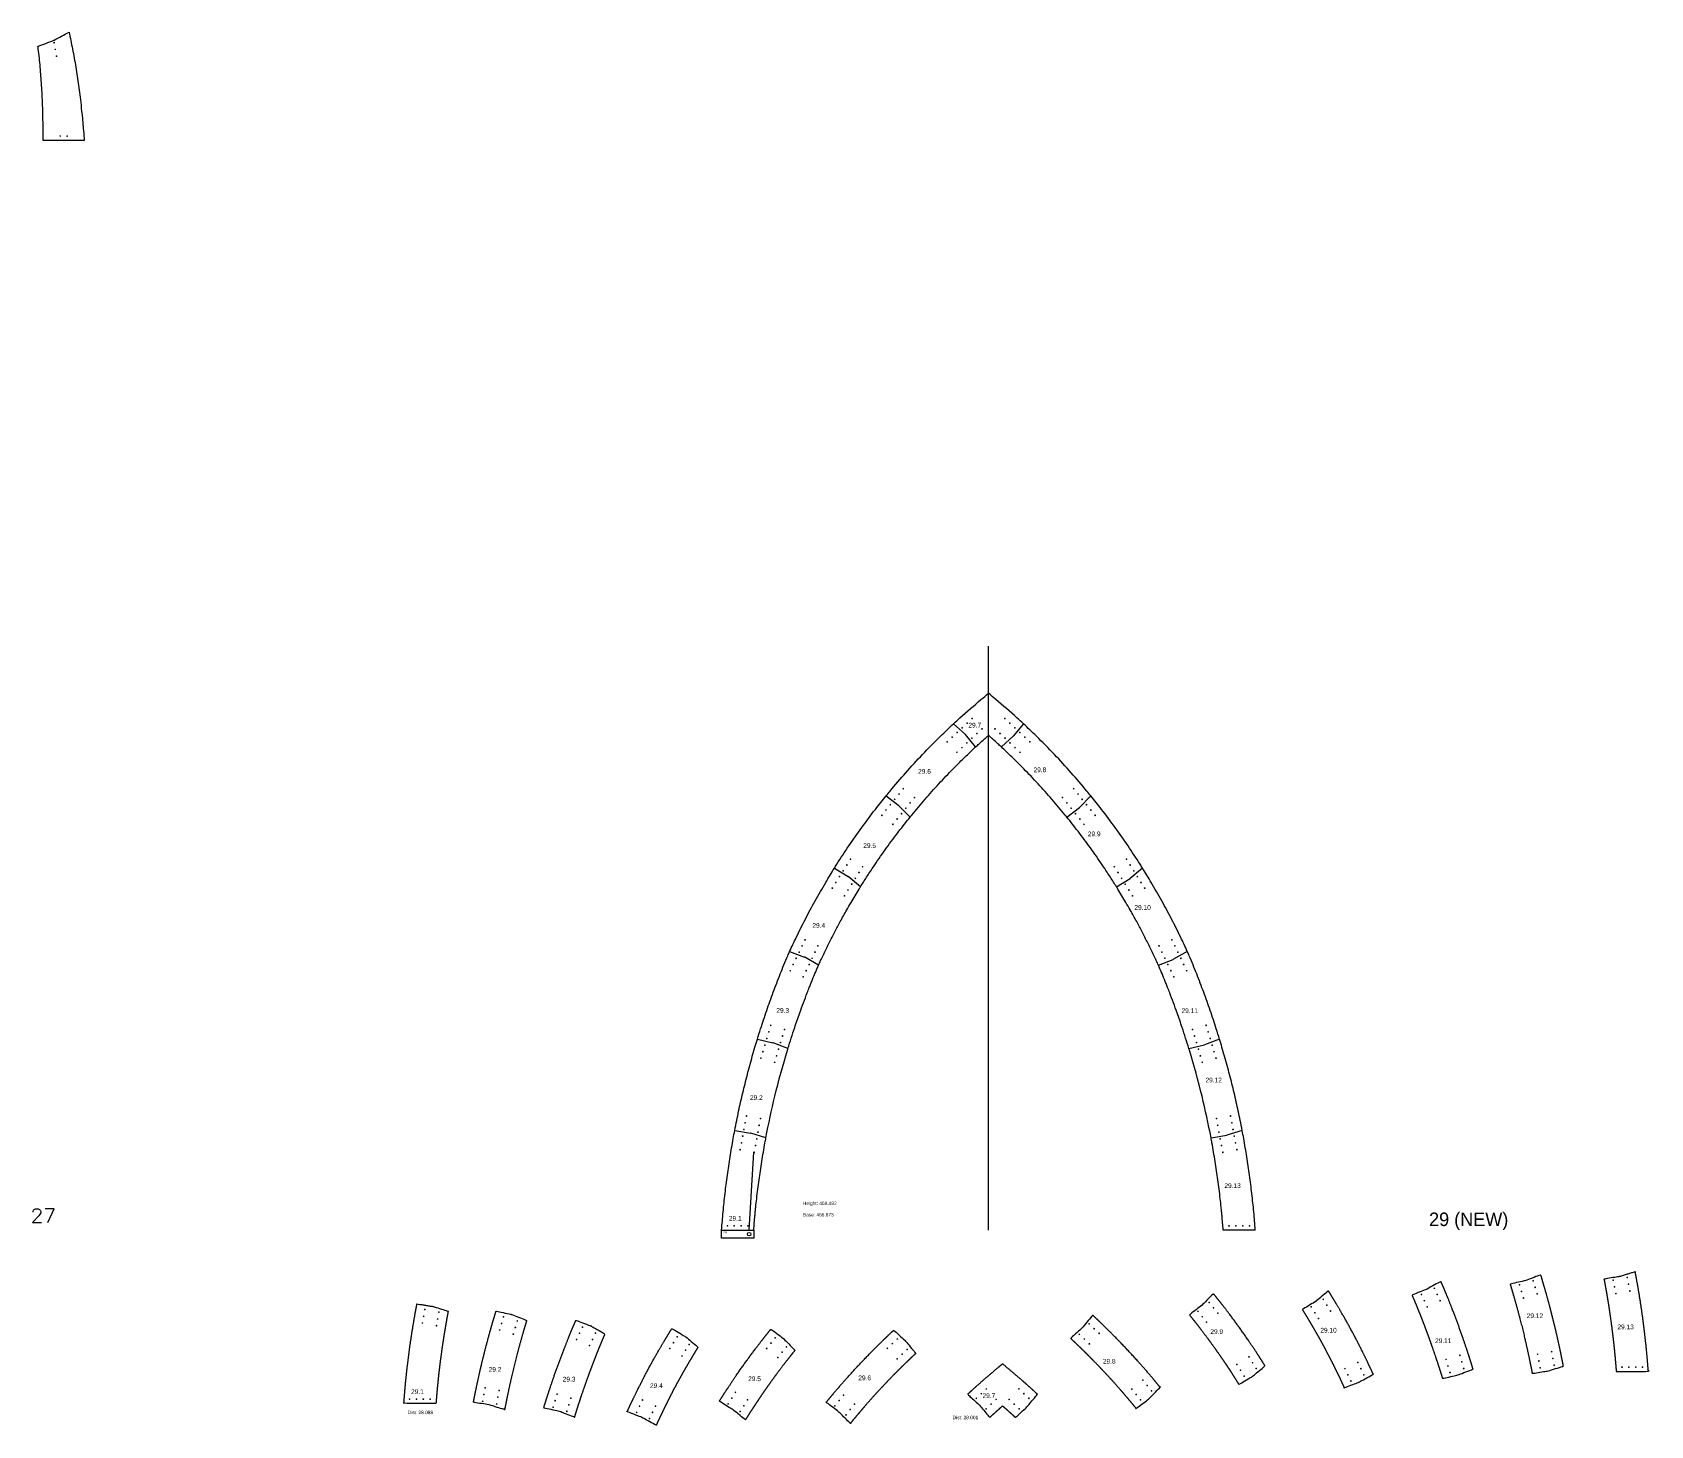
# Model space of a CAD drawing. Header units: inches. Extents: x -1683 to 11264, y -1696 to 4470.
# Drawn here: x 8354 to 9769, y -1514 to -295 of the extents above; entities that cross this region are included whole.
import ezdxf

# ---------------------------------------------------------------- set-up
doc = ezdxf.new("R2010")
doc.units = ezdxf.units.IN
doc.header["$MEASUREMENT"] = 0
doc.layers.add('Anchoring', color=1, linetype='Continuous')
doc.layers.add('Annotation', color=7, linetype='Continuous', lineweight=9)
doc.layers.add('Drilling', color=3, linetype='Continuous', lineweight=13)
doc.styles.get("Standard").update_dxf_attribs({"font": 'Arial.ttf'})
doc.styles.add('Tw Cen MT', font='')
doc.styles.get('Tw Cen MT').set_extended_font_data('Tw Cen MT')

msp = doc.modelspace()

# ---------------------------------------------------------------- linework, layer by layer
for p, q in [((9190.129, -1342.774), (9190.129, -832.129)), ((9159.579, -899.912), (9169.892, -909.328)), ((9220.68, -899.912), (9211.814, -910.701)), ((9178.856, -920.221), (9169.99, -909.432)), ((9201.403, -920.221), (9211.716, -910.805)), ((9100.557, -963.006), (9111.674, -971.475)), ((9121.579, -981.536), (9111.781, -971.57)), ((9258.68, -981.536), (9269.797, -973.066)), ((9279.702, -963.006), (9269.904, -972.972)), ((9055.352, -1026.219), (9067.296, -1033.511)), ((9324.907, -1026.219), (9314.121, -1035.135)), ((9078.199, -1042.51), (9067.412, -1033.594)), ((9302.06, -1042.51), (9314.005, -1035.218)), ((9016.208, -1099.05), (9029.223, -1104.118)), ((9364.051, -1099.05), (9351.89, -1105.92)), ((9041.513, -1111.05), (9029.352, -1104.179)), ((9338.746, -1111.05), (9351.761, -1105.982)), ((8987.989, -1175.768), (9001.6, -1178.889)), ((9014.764, -1183.959), (9001.736, -1178.931)), ((9365.495, -1183.959), (9379.106, -1180.838)), ((9392.27, -1175.768), (9379.243, -1180.796)), ((8968.172, -1255.652), (8981.972, -1257.863)), ((8995.456, -1262.049), (8982.111, -1257.896)), ((9384.802, -1262.049), (9398.603, -1259.838)), ((9412.087, -1255.652), (9398.742, -1259.805)), ((8956.693, -1342.774), (8984.781, -1342.774)), ((9423.566, -1342.774), (9395.478, -1342.774))]:
    msp.add_line(p, q)
for points in [[(8354.336, -1326.961), (8354.336, -1326.398), (8354.899, -1325.272), (8355.462, -1324.708), (8356.588, -1324.145), (8358.84, -1324.145), (8359.967, -1324.708), (8360.53, -1325.272), (8361.093, -1326.398), (8361.093, -1327.524), (8360.53, -1328.65), (8359.403, -1330.339), (8353.773, -1335.97), (8361.656, -1335.97)], [(8367.286, -1335.97), (8372.917, -1324.145), (8365.034, -1324.145)]]:
    msp.add_lwpolyline(points)
for centre, start, end in [((9169.217, -910.067), 39.410214, 47.601868), ((9211.042, -910.067), 312.398132, 320.589786), ((9111.068, -972.271), 44.513096, 52.698522), ((9269.191, -972.271), 307.301478, 315.486904), ((9066.775, -1034.364), 50.421988, 58.596285), ((9313.484, -1034.364), 301.403715, 309.578012), ((9028.861, -1105.05), 60.533948, 68.724453), ((9351.398, -1105.05), 291.275547, 299.466052), ((9001.376, -1179.864), 68.895123, 77.087207), ((9378.883, -1179.864), 282.912793, 291.104877), ((8981.814, -1258.851), 72.711187, 80.895976), ((9398.445, -1258.851), 279.104024, 287.288813)]:
    msp.add_arc(centre, 1, start, end)
at = {"transparency": 33554687}
msp.add_open_spline([(8358.682, -307.547), (8358.773, -308.261), (8359.539, -314.31), (8360.836, -325.691), (8361.847, -341.691), (8362.856, -357.685), (8363.153, -373.674), (8363.256, -389.691), (8375.206, -389.691), (8387.156, -389.691), (8399.107, -389.691), (8397.837, -373.691), (8396.303, -357.691), (8394.127, -341.691), (8391.952, -325.691), (8388.987, -310.132), (8386.92, -299.907), (8385.866, -295.015), (8381.495, -297.396), (8377.123, -299.777), (8372.752, -302.159), (8372.712, -302.177), (8372.671, -302.196), (8372.631, -302.215), (8367.981, -303.992), (8363.332, -305.769), (8358.682, -307.547)], degree=3, knots=[0, 0, 0, 0, 0.13402154, 1.13402154, 2.13402154, 3.13402154, 4.13296099, 4.13296099, 4.13296099, 5.13296099, 5.13296099, 5.13296099, 6.13296099, 7.13296099, 8.13296099, 9.13296099, 10.05022747, 10.05022747, 10.05022747, 11.05022747, 11.05022747, 11.05022747, 12.05022747, 12.05022747, 12.05022747, 13.05022747, 13.05022747, 13.05022747, 13.05022747], dxfattribs=at)
for points, knots in [([(9159.579, -899.912), (9161.434, -898.186), (9169.291, -890.977), (9179.528, -882.155), (9187.945, -875.11), (9190.129, -873.282)], [499.01248143, 499.01248143, 499.01248143, 499.01248143, 506.61378715, 531.00025664, 539.54422533, 539.54422533, 539.54422533, 539.54422533]), ([(9220.68, -899.912), (9218.825, -898.186), (9210.968, -890.977), (9200.731, -882.155), (9192.313, -875.11), (9190.129, -873.282)], [499.01248143, 499.01248143, 499.01248143, 499.01248143, 506.61378715, 531.00025664, 539.54422533, 539.54422533, 539.54422533, 539.54422533]), ([(9100.557, -963.006), (9101.709, -961.59), (9107.325, -954.75), (9117.801, -942.531), (9132.517, -926.503), (9146.544, -912.284), (9155.742, -903.481), (9159.579, -899.912)], [412.55219369, 412.55219369, 412.55219369, 412.55219369, 418.02817689, 439.10239739, 460.82592473, 483.29168888, 499.01248143, 499.01248143, 499.01248143, 499.01248143]), ([(9279.702, -963.006), (9278.55, -961.59), (9272.933, -954.75), (9262.458, -942.531), (9247.742, -926.503), (9233.715, -912.284), (9224.517, -903.481), (9220.68, -899.912)], [412.55219369, 412.55219369, 412.55219369, 412.55219369, 418.02817689, 439.10239739, 460.82592473, 483.29168888, 499.01248143, 499.01248143, 499.01248143, 499.01248143]), ([(9178.856, -920.221), (9179.881, -919.269), (9180.908, -918.322), (9183.475, -915.975), (9185.016, -914.585), (9187.751, -912.146), (9188.936, -911.099), (9190.129, -910.053)], [499.30780328, 499.30780328, 499.30780328, 499.30780328, 503.72909144, 503.72909144, 510.32447715, 510.32447715, 515.30216253, 515.30216253, 515.30216253, 515.30216253]), ([(9201.403, -920.221), (9200.378, -919.269), (9199.351, -918.322), (9196.784, -915.975), (9195.243, -914.585), (9192.507, -912.146), (9191.322, -911.099), (9190.129, -910.053)], [499.30780328, 499.30780328, 499.30780328, 499.30780328, 503.72909144, 503.72909144, 510.32447715, 510.32447715, 515.30216253, 515.30216253, 515.30216253, 515.30216253]), ([(9121.579, -981.536), (9122.059, -980.944), (9122.54, -980.353), (9126.836, -975.095), (9130.721, -970.484), (9138.63, -961.381), (9142.654, -956.888), (9150.831, -948.032), (9154.984, -943.671), (9161.8, -936.726), (9164.416, -934.108), (9169.509, -929.1), (9171.976, -926.713), (9175.918, -922.968), (9177.384, -921.589), (9178.856, -920.221)], [411.39718745, 411.39718745, 411.39718745, 411.39718745, 413.78931249, 413.78931249, 432.7223357, 432.7223357, 451.65535892, 451.65535892, 470.58838214, 470.58838214, 482.189957, 482.189957, 492.95952422, 492.95952422, 499.30780328, 499.30780328, 499.30780328, 499.30780328]), ([(9258.68, -981.536), (9258.2, -980.944), (9257.719, -980.353), (9253.423, -975.095), (9249.538, -970.484), (9241.629, -961.381), (9237.605, -956.888), (9229.428, -948.032), (9225.275, -943.671), (9218.459, -936.726), (9215.843, -934.108), (9210.75, -929.1), (9208.282, -926.713), (9204.341, -922.968), (9202.875, -921.589), (9201.403, -920.221)], [411.39718745, 411.39718745, 411.39718745, 411.39718745, 413.78931249, 413.78931249, 432.7223357, 432.7223357, 451.65535892, 451.65535892, 470.58838214, 470.58838214, 482.189957, 482.189957, 492.95952422, 492.95952422, 499.30780328, 499.30780328, 499.30780328, 499.30780328]), ([(9055.352, -1026.219), (9056.066, -1025.068), (9060.166, -1018.511), (9068.003, -1006.61), (9079.225, -990.589), (9090.136, -976.034), (9097.395, -966.891), (9100.557, -963.006)], [334.79090826, 334.79090826, 334.79090826, 334.79090826, 338.85471263, 357.99072649, 377.5321573, 397.52631089, 412.55219369, 412.55219369, 412.55219369, 412.55219369]), ([(9324.907, -1026.219), (9324.193, -1025.068), (9320.093, -1018.511), (9312.256, -1006.61), (9301.033, -990.589), (9290.123, -976.034), (9282.863, -966.891), (9279.702, -963.006)], [334.79090826, 334.79090826, 334.79090826, 334.79090826, 338.85471263, 357.99072649, 377.5321573, 397.52631089, 412.55219369, 412.55219369, 412.55219369, 412.55219369]), ([(9078.199, -1042.51), (9079.059, -1041.114), (9079.92, -1039.728), (9081.687, -1036.919), (9082.595, -1035.491), (9084.434, -1032.635), (9085.363, -1031.208), (9087.724, -1027.619), (9089.168, -1025.457), (9092.324, -1020.795), (9094.037, -1018.302), (9097.493, -1013.351), (9099.237, -1010.89), (9104.52, -1003.557), (9108.117, -998.724), (9114.998, -989.764), (9118.262, -985.627), (9121.579, -981.536)], [332.89829569, 332.89829569, 332.89829569, 332.89829569, 338.05833378, 338.05833378, 343.43961654, 343.43961654, 348.82089929, 348.82089929, 356.99024284, 356.99024284, 366.45675445, 366.45675445, 375.92326605, 375.92326605, 394.85628927, 394.85628927, 411.39718745, 411.39718745, 411.39718745, 411.39718745]), ([(9302.06, -1042.51), (9301.2, -1041.114), (9300.339, -1039.728), (9298.572, -1036.919), (9297.663, -1035.491), (9295.825, -1032.635), (9294.896, -1031.208), (9292.535, -1027.619), (9291.091, -1025.457), (9287.935, -1020.795), (9286.222, -1018.302), (9282.766, -1013.351), (9281.022, -1010.89), (9275.738, -1003.557), (9272.142, -998.724), (9265.261, -989.764), (9261.997, -985.627), (9258.68, -981.536)], [332.89829569, 332.89829569, 332.89829569, 332.89829569, 338.05833378, 338.05833378, 343.43961654, 343.43961654, 348.82089929, 348.82089929, 356.99024284, 356.99024284, 366.45675445, 366.45675445, 375.92326605, 375.92326605, 394.85628927, 394.85628927, 411.39718745, 411.39718745, 411.39718745, 411.39718745]), ([(9016.208, -1099.05), (9018.068, -1094.93), (9022.558, -1085.456), (9029.917, -1070.655), (9038.471, -1054.623), (9047.071, -1039.842), (9052.773, -1030.376), (9055.352, -1026.219)], [252.05273797, 252.05273797, 252.05273797, 252.05273797, 265.61481017, 283.49394481, 301.6410249, 320.11623351, 334.79090826, 334.79090826, 334.79090826, 334.79090826]), ([(9364.051, -1099.05), (9362.191, -1094.93), (9357.701, -1085.456), (9350.342, -1070.655), (9341.788, -1054.623), (9333.187, -1039.842), (9327.486, -1030.376), (9324.907, -1026.219)], [252.05273797, 252.05273797, 252.05273797, 252.05273797, 265.61481017, 283.49394481, 301.6410249, 320.11623351, 334.79090826, 334.79090826, 334.79090826, 334.79090826]), ([(9041.513, -1111.05), (9041.647, -1110.752), (9041.781, -1110.454), (9042.531, -1108.798), (9043.159, -1107.434), (9044.535, -1104.49), (9045.285, -1102.907), (9046.829, -1099.686), (9047.625, -1098.043), (9049.22, -1094.777), (9050.022, -1093.15), (9052.442, -1088.288), (9054.075, -1085.071), (9057.286, -1078.888), (9058.86, -1075.919), (9061.387, -1071.268), (9062.322, -1069.57), (9064.215, -1066.183), (9065.176, -1064.487), (9067.402, -1060.606), (9068.674, -1058.42), (9071.108, -1054.281), (9072.269, -1052.322), (9074.585, -1048.447), (9075.744, -1046.525), (9077.336, -1043.915), (9077.767, -1043.211), (9078.199, -1042.51)], [251.47945989, 251.47945989, 251.47945989, 251.47945989, 252.54294422, 252.54294422, 257.37657643, 257.37657643, 262.91261102, 262.91261102, 268.56333382, 268.56333382, 274.21405661, 274.21405661, 285.5155022, 285.5155022, 296.11858654, 296.11858654, 302.27924294, 302.27924294, 308.43989934, 308.43989934, 316.33127457, 316.33127457, 323.31883384, 323.31883384, 330.30639311, 330.30639311, 332.89829569, 332.89829569, 332.89829569, 332.89829569]), ([(9338.746, -1111.05), (9338.612, -1110.752), (9338.478, -1110.454), (9337.728, -1108.798), (9337.1, -1107.434), (9335.724, -1104.49), (9334.974, -1102.907), (9333.429, -1099.686), (9332.633, -1098.043), (9331.038, -1094.777), (9330.237, -1093.15), (9327.817, -1088.288), (9326.184, -1085.071), (9322.973, -1078.888), (9321.399, -1075.919), (9318.872, -1071.268), (9317.937, -1069.57), (9316.044, -1066.183), (9315.082, -1064.487), (9312.857, -1060.606), (9311.585, -1058.42), (9309.151, -1054.281), (9307.99, -1052.322), (9305.674, -1048.447), (9304.515, -1046.525), (9302.923, -1043.915), (9302.492, -1043.211), (9302.06, -1042.51)], [251.47945989, 251.47945989, 251.47945989, 251.47945989, 252.54294422, 252.54294422, 257.37657643, 257.37657643, 262.91261102, 262.91261102, 268.56333382, 268.56333382, 274.21405661, 274.21405661, 285.5155022, 285.5155022, 296.11858654, 296.11858654, 302.27924294, 302.27924294, 308.43989934, 308.43989934, 316.33127457, 316.33127457, 323.31883384, 323.31883384, 330.30639311, 330.30639311, 332.89829569, 332.89829569, 332.89829569, 332.89829569]), ([(8987.989, -1175.768), (8988.909, -1172.764), (8991.529, -1164.402), (8996.081, -1150.713), (9001.796, -1134.705), (9007.946, -1118.704), (9012.755, -1106.799), (9015.65, -1100.288), (9016.208, -1099.05)], [170.26583289, 170.26583289, 170.26583289, 170.26583289, 179.69155073, 196.55246648, 213.54355839, 230.67661404, 247.97809677, 252.05273797, 252.05273797, 252.05273797, 252.05273797]), ([(9392.27, -1175.768), (9391.35, -1172.764), (9388.73, -1164.402), (9384.177, -1150.713), (9378.462, -1134.705), (9372.313, -1118.704), (9367.504, -1106.799), (9364.609, -1100.288), (9364.051, -1099.05)], [170.26583289, 170.26583289, 170.26583289, 170.26583289, 179.69155073, 196.55246648, 213.54355839, 230.67661404, 247.97809677, 252.05273797, 252.05273797, 252.05273797, 252.05273797]), ([(9014.764, -1183.959), (9016.639, -1177.841), (9018.594, -1171.75), (9022.082, -1161.355), (9023.574, -1157.039), (9026.15, -1149.811), (9027.213, -1146.887), (9029.38, -1141.054), (9030.487, -1138.135), (9032.203, -1133.685), (9032.797, -1132.157), (9033.861, -1129.443), (9034.33, -1128.255), (9035.263, -1125.904), (9035.729, -1124.738), (9037.128, -1121.272), (9038.064, -1119.003), (9039.376, -1115.914), (9039.745, -1115.055), (9040.573, -1113.155), (9041.039, -1112.105), (9041.513, -1111.05)], [170.28164629, 170.28164629, 170.28164629, 170.28164629, 190.21300691, 190.21300691, 204.42211822, 204.42211822, 214.13410624, 214.13410624, 223.84609426, 223.84609426, 228.91955675, 228.91955675, 232.85237223, 232.85237223, 236.78518771, 236.78518771, 244.65081867, 244.65081867, 247.70931202, 247.70931202, 251.47945989, 251.47945989, 251.47945989, 251.47945989]), ([(9365.495, -1183.959), (9363.62, -1177.841), (9361.664, -1171.75), (9358.177, -1161.355), (9356.685, -1157.039), (9354.109, -1149.811), (9353.046, -1146.887), (9350.879, -1141.054), (9349.772, -1138.135), (9348.056, -1133.685), (9347.462, -1132.157), (9346.397, -1129.443), (9345.929, -1128.255), (9344.996, -1125.904), (9344.53, -1124.738), (9343.13, -1121.272), (9342.195, -1119.003), (9340.883, -1115.914), (9340.514, -1115.055), (9339.686, -1113.155), (9339.22, -1112.105), (9338.746, -1111.05)], [170.28164629, 170.28164629, 170.28164629, 170.28164629, 190.21300691, 190.21300691, 204.42211822, 204.42211822, 214.13410624, 214.13410624, 223.84609426, 223.84609426, 228.91955675, 228.91955675, 232.85237223, 232.85237223, 236.78518771, 236.78518771, 244.65081867, 244.65081867, 247.70931202, 247.70931202, 251.47945989, 251.47945989, 251.47945989, 251.47945989]), ([(8968.172, -1255.652), (8968.738, -1252.689), (8970.379, -1244.377), (8973.31, -1230.734), (8977.112, -1214.73), (8981.283, -1198.726), (8984.971, -1185.744), (8987.274, -1178.1), (8987.989, -1175.768)], [87.92233778, 87.92233778, 87.92233778, 87.92233778, 96.97160965, 113.33669754, 129.78198721, 146.31651171, 162.94972311, 170.26583289, 170.26583289, 170.26583289, 170.26583289]), ([(8995.456, -1262.049), (8997.766, -1249.867), (9000.385, -1237.743), (9006.59, -1212.189), (9010.255, -1198.778), (9014.453, -1184.975), (9014.608, -1184.467), (9014.764, -1183.959)], [86.71803114, 86.71803114, 86.71803114, 86.71803114, 125.34094877, 125.34094877, 168.62632343, 168.62632343, 170.28164629, 170.28164629, 170.28164629, 170.28164629]), ([(9384.802, -1262.049), (9382.493, -1249.867), (9379.874, -1237.743), (9373.668, -1212.189), (9370.004, -1198.778), (9365.806, -1184.975), (9365.651, -1184.467), (9365.495, -1183.959)], [86.71803114, 86.71803114, 86.71803114, 86.71803114, 125.34094877, 125.34094877, 168.62632343, 168.62632343, 170.28164629, 170.28164629, 170.28164629, 170.28164629]), ([(9412.087, -1255.652), (9411.521, -1252.689), (9409.88, -1244.377), (9406.949, -1230.734), (9403.147, -1214.73), (9398.976, -1198.726), (9395.287, -1185.744), (9392.985, -1178.1), (9392.27, -1175.768)], [87.92233778, 87.92233778, 87.92233778, 87.92233778, 96.97160965, 113.33669754, 129.78198721, 146.31651171, 162.94972311, 170.26583289, 170.26583289, 170.26583289, 170.26583289]), ([(8956.693, -1342.774), (8957.116, -1337.438), (8957.964, -1326.756), (8959.667, -1310.754), (8961.69, -1294.75), (8964.067, -1278.746), (8966.285, -1265.716), (8967.718, -1258.023), (8968.172, -1255.652)], [0, 0, 0, 0, 16.05615191, 32.1444758, 48.27244372, 64.44769225, 80.67805702, 87.92233778, 87.92233778, 87.92233778, 87.92233778]), ([(9423.566, -1342.774), (9423.143, -1337.438), (9422.295, -1326.756), (9420.592, -1310.754), (9418.569, -1294.75), (9416.192, -1278.746), (9413.974, -1265.716), (9412.541, -1258.023), (9412.087, -1255.652)], [0, 0, 0, 0, 16.05615191, 32.1444758, 48.27244372, 64.44769225, 80.67805702, 87.92233778, 87.92233778, 87.92233778, 87.92233778]), ([(8984.781, -1342.774), (8985.122, -1338.499), (8985.462, -1334.307), (8985.951, -1328.958), (8986.068, -1327.721), (8986.311, -1325.24), (8986.436, -1323.997), (8986.824, -1320.265), (8987.098, -1317.77), (8987.698, -1312.542), (8988.026, -1309.812), (8988.709, -1304.366), (8989.066, -1301.648), (8990.18, -1293.507), (8990.986, -1288.086), (8992.719, -1277.259), (8993.646, -1271.855), (8994.903, -1264.992), (8995.178, -1263.52), (8995.456, -1262.049)], [2.22907759, 2.22907759, 2.22907759, 2.22907759, 15.1754594, 15.1754594, 19.08961859, 19.08961859, 23.00377779, 23.00377779, 30.83209618, 30.83209618, 39.3693425, 39.3693425, 47.90658882, 47.90658882, 64.98108146, 64.98108146, 82.05557411, 82.05557411, 86.71803114, 86.71803114, 86.71803114, 86.71803114]), ([(9395.478, -1342.774), (9395.137, -1338.499), (9394.797, -1334.307), (9394.308, -1328.958), (9394.191, -1327.721), (9393.948, -1325.24), (9393.823, -1323.997), (9393.435, -1320.265), (9393.161, -1317.77), (9392.561, -1312.542), (9392.233, -1309.812), (9391.55, -1304.366), (9391.193, -1301.648), (9390.079, -1293.507), (9389.273, -1288.086), (9387.54, -1277.259), (9386.613, -1271.855), (9385.355, -1264.992), (9385.081, -1263.52), (9384.802, -1262.049)], [2.22907759, 2.22907759, 2.22907759, 2.22907759, 15.1754594, 15.1754594, 19.08961859, 19.08961859, 23.00377779, 23.00377779, 30.83209618, 30.83209618, 39.3693425, 39.3693425, 47.90658882, 47.90658882, 64.98108146, 64.98108146, 82.05557411, 82.05557411, 86.71803114, 86.71803114, 86.71803114, 86.71803114])]:
    msp.add_open_spline(points, degree=3, knots=knots)
for points, weights, knots in [([(9660.061, -1386.931), (9660.108, -1386.92), (9660.154, -1386.906), (9660.198, -1386.889), (9664.541, -1385.213), (9668.883, -1383.537), (9673.226, -1381.861), (9673.94, -1384.193), (9676.243, -1391.837), (9679.931, -1404.819), (9684.102, -1420.823), (9687.904, -1436.827), (9690.836, -1450.47), (9692.476, -1458.782), (9693.043, -1461.744), (9688.594, -1463.129), (9684.146, -1464.513), (9679.697, -1465.898), (9679.652, -1465.912), (9679.605, -1465.923), (9679.558, -1465.931), (9674.958, -1466.668), (9670.358, -1467.405), (9665.758, -1468.142), (9663.449, -1455.96), (9660.829, -1443.836), (9654.624, -1418.282), (9650.959, -1404.871), (9646.761, -1391.068), (9646.606, -1390.56), (9646.45, -1390.051), (9650.987, -1389.011), (9655.524, -1387.971), (9660.061, -1386.931)], [1, 0.998297146244, 0.998297146244, 1, 1, 1, 1, 1, 1, 1, 1, 1, 1, 1, 1, 1, 1, 1, 0.998300176843, 0.998300176843, 1, 1, 1, 1, 1, 1, 1, 1, 1, 1, 1, 1, 1, 1], [0, 0, 0, 0, 0.14297885, 0.14297885, 0.14297885, 1.14297885, 1.14297885, 1.14297885, 8.45908863, 25.09230002, 41.62682453, 58.07211419, 74.43720209, 83.48647396, 83.48647396, 83.48647396, 84.48647396, 84.48647396, 84.48647396, 84.62932546, 84.62932546, 84.62932546, 85.62932546, 85.62932546, 85.62932546, 124.25224309, 124.25224309, 167.53761775, 167.53761775, 169.19294061, 169.19294061, 169.19294061, 170.19294061, 170.19294061, 170.19294061, 170.19294061]), ([(9739.264, -1466.322), (9738.923, -1462.048), (9738.583, -1457.856), (9738.094, -1452.507), (9737.977, -1451.27), (9737.734, -1448.789), (9737.609, -1447.546), (9737.221, -1443.814), (9736.947, -1441.319), (9736.347, -1436.09), (9736.019, -1433.361), (9735.336, -1427.915), (9734.979, -1425.197), (9733.865, -1417.056), (9733.059, -1411.635), (9731.326, -1400.808), (9730.399, -1395.404), (9729.141, -1388.54), (9728.867, -1387.069), (9728.588, -1385.598), (9733.189, -1384.861), (9737.789, -1384.124), (9742.389, -1383.387), (9742.436, -1383.379), (9742.483, -1383.368), (9742.528, -1383.354), (9746.977, -1381.97), (9751.425, -1380.585), (9755.873, -1379.201), (9756.327, -1381.572), (9757.76, -1389.265), (9759.978, -1402.295), (9762.355, -1418.299), (9764.378, -1434.303), (9766.081, -1450.305), (9766.929, -1460.987), (9767.352, -1466.322), (9757.989, -1466.322), (9748.627, -1466.322), (9739.264, -1466.322)], [1, 1, 1, 1, 1, 1, 1, 1, 1, 1, 1, 1, 1, 1, 1, 1, 1, 1, 1, 1, 1, 1, 1, 0.998300176843, 0.998300176843, 1, 1, 1, 1, 1, 1, 1, 1, 1, 1, 1, 1, 1, 1, 1], [0, 0, 0, 0, 12.94638181, 12.94638181, 16.860541, 16.860541, 20.7747002, 20.7747002, 28.60301858, 28.60301858, 37.14026491, 37.14026491, 45.67751123, 45.67751123, 62.75200387, 62.75200387, 79.82649652, 79.82649652, 84.48895355, 84.48895355, 84.48895355, 85.48895355, 85.48895355, 85.48895355, 85.63180506, 85.63180506, 85.63180506, 86.63180506, 86.63180506, 86.63180506, 93.87608582, 110.10645058, 126.28169911, 142.40966703, 158.49799093, 174.55414283, 174.55414283, 174.55414283, 175.55414283, 175.55414283, 175.55414283, 175.55414283]), ([(9376.982, -1408.38), (9377.019, -1408.351), (9377.055, -1408.319), (9377.089, -1408.285), (9380.355, -1404.963), (9383.621, -1401.641), (9386.887, -1398.319), (9390.048, -1402.204), (9397.308, -1411.347), (9408.218, -1425.903), (9419.44, -1441.923), (9427.278, -1453.824), (9431.378, -1460.381), (9432.092, -1461.532), (9428.496, -1464.504), (9424.901, -1467.476), (9421.305, -1470.449), (9421.269, -1470.479), (9421.23, -1470.507), (9421.189, -1470.531), (9417.208, -1472.962), (9413.226, -1475.393), (9409.245, -1477.824), (9408.385, -1476.428), (9407.523, -1475.042), (9405.757, -1472.232), (9404.848, -1470.805), (9403.009, -1467.948), (9402.081, -1466.522), (9399.72, -1462.932), (9398.276, -1460.77), (9395.12, -1456.108), (9393.407, -1453.615), (9389.951, -1448.664), (9388.207, -1446.204), (9382.923, -1438.87), (9379.326, -1434.037), (9372.446, -1425.077), (9369.182, -1420.941), (9365.865, -1416.849), (9369.57, -1414.026), (9373.276, -1411.203), (9376.982, -1408.38)], [1, 0.998299912208, 0.998299912208, 1, 1, 1, 1, 1, 1, 1, 1, 1, 1, 1, 1, 1, 1, 0.998304529919, 0.998304529919, 1, 1, 1, 1, 1, 1, 1, 1, 1, 1, 1, 1, 1, 1, 1, 1, 1, 1, 1, 1, 1, 1, 1, 1], [0, 0, 0, 0, 0.14286263, 0.14286263, 0.14286263, 1.14286263, 1.14286263, 1.14286263, 16.16874543, 36.16289902, 55.70432983, 74.84034369, 78.90414806, 78.90414806, 78.90414806, 79.90414806, 79.90414806, 79.90414806, 80.04681645, 80.04681645, 80.04681645, 81.04681645, 81.04681645, 81.04681645, 86.20685455, 86.20685455, 91.58813731, 91.58813731, 96.96942006, 96.96942006, 105.1387636, 105.1387636, 114.60527521, 114.60527521, 124.07178682, 124.07178682, 143.00481004, 143.00481004, 159.54570822, 159.54570822, 159.54570822, 160.54570822, 160.54570822, 160.54570822, 160.54570822]), ([(9476.638, -1404.922), (9476.679, -1404.897), (9476.718, -1404.869), (9476.754, -1404.839), (9480.35, -1401.867), (9483.946, -1398.895), (9487.541, -1395.923), (9490.119, -1400.079), (9495.821, -1409.546), (9504.422, -1424.327), (9512.975, -1440.359), (9520.335, -1455.16), (9524.825, -1464.633), (9526.684, -1468.754), (9522.631, -1471.044), (9518.577, -1473.334), (9514.524, -1475.624), (9514.482, -1475.648), (9514.439, -1475.668), (9514.395, -1475.686), (9510.057, -1477.375), (9505.718, -1479.064), (9501.38, -1480.753), (9501.246, -1480.456), (9501.112, -1480.158), (9500.362, -1478.502), (9499.733, -1477.138), (9498.358, -1474.194), (9497.607, -1472.611), (9496.063, -1469.39), (9495.267, -1467.747), (9493.672, -1464.481), (9492.87, -1462.854), (9490.45, -1457.992), (9488.817, -1454.775), (9485.607, -1448.592), (9484.032, -1445.623), (9481.506, -1440.972), (9480.571, -1439.274), (9478.678, -1435.887), (9477.716, -1434.191), (9475.491, -1430.31), (9474.219, -1428.124), (9471.785, -1423.985), (9470.624, -1422.026), (9468.308, -1418.151), (9467.149, -1416.229), (9465.557, -1413.619), (9465.125, -1412.915), (9464.694, -1412.214), (9468.675, -1409.783), (9472.657, -1407.353), (9476.638, -1404.922)], [1, 0.998304529919, 0.998304529919, 1, 1, 1, 1, 1, 1, 1, 1, 1, 1, 1, 1, 1, 1, 0.998297802494, 0.998297802494, 1, 1, 1, 1, 1, 1, 1, 1, 1, 1, 1, 1, 1, 1, 1, 1, 1, 1, 1, 1, 1, 1, 1, 1, 1, 1, 1, 1, 1, 1, 1, 1, 1, 1], [0, 0, 0, 0, 0.14266839, 0.14266839, 0.14266839, 1.14266839, 1.14266839, 1.14266839, 15.81734314, 34.29255176, 52.43963184, 70.31876649, 83.88083868, 83.88083868, 83.88083868, 84.88083868, 84.88083868, 84.88083868, 85.02378996, 85.02378996, 85.02378996, 86.02378996, 86.02378996, 86.02378996, 87.08727429, 87.08727429, 91.9209065, 91.9209065, 97.45694109, 97.45694109, 103.10766389, 103.10766389, 108.75838668, 108.75838668, 120.05983227, 120.05983227, 130.66291661, 130.66291661, 136.82357301, 136.82357301, 142.98422941, 142.98422941, 150.87560464, 150.87560464, 157.86316391, 157.86316391, 164.85072318, 164.85072318, 167.44262576, 167.44262576, 167.44262576, 168.44262576, 168.44262576, 168.44262576, 168.44262576]), ([(9573.55, -1394.554), (9573.595, -1394.536), (9573.638, -1394.516), (9573.679, -1394.492), (9577.733, -1392.202), (9581.786, -1389.912), (9585.84, -1387.622), (9586.398, -1388.86), (9589.293, -1395.37), (9594.102, -1407.276), (9600.252, -1423.277), (9605.967, -1439.284), (9610.519, -1452.974), (9613.139, -1461.336), (9614.059, -1464.34), (9609.717, -1466.016), (9605.374, -1467.692), (9601.032, -1469.368), (9600.987, -1469.386), (9600.942, -1469.399), (9600.895, -1469.41), (9596.358, -1470.45), (9591.821, -1471.49), (9587.284, -1472.531), (9585.409, -1466.413), (9583.454, -1460.322), (9579.966, -1449.927), (9578.474, -1445.611), (9575.898, -1438.382), (9574.835, -1435.459), (9572.668, -1429.626), (9571.561, -1426.707), (9569.845, -1422.257), (9569.251, -1420.729), (9568.187, -1418.015), (9567.718, -1416.826), (9566.785, -1414.476), (9566.319, -1413.31), (9564.92, -1409.844), (9563.984, -1407.575), (9562.672, -1404.486), (9562.303, -1403.627), (9561.475, -1401.727), (9561.009, -1400.677), (9560.535, -1399.621), (9564.874, -1397.932), (9569.212, -1396.243), (9573.55, -1394.554)], [1, 0.998297802494, 0.998297802494, 1, 1, 1, 1, 1, 1, 1, 1, 1, 1, 1, 1, 1, 1, 1, 0.998297146244, 0.998297146244, 1, 1, 1, 1, 1, 1, 1, 1, 1, 1, 1, 1, 1, 1, 1, 1, 1, 1, 1, 1, 1, 1, 1, 1, 1, 1, 1, 1], [0, 0, 0, 0, 0.14295128, 0.14295128, 0.14295128, 1.14295128, 1.14295128, 1.14295128, 5.21759248, 22.51907521, 39.65213086, 56.64322277, 73.50413852, 82.92985636, 82.92985636, 82.92985636, 83.92985636, 83.92985636, 83.92985636, 84.0728352, 84.0728352, 84.0728352, 85.0728352, 85.0728352, 85.0728352, 105.00419582, 105.00419582, 119.21330713, 119.21330713, 128.92529515, 128.92529515, 138.63728318, 138.63728318, 143.71074566, 143.71074566, 147.64356114, 147.64356114, 151.57637662, 151.57637662, 159.44200758, 159.44200758, 162.50050093, 162.50050093, 166.27064881, 166.27064881, 166.27064881, 167.27064881, 167.27064881, 167.27064881, 167.27064881]), ([(8706.818, -1494.387), (8707.158, -1490.113), (8707.499, -1485.921), (8707.988, -1480.571), (8708.105, -1479.335), (8708.348, -1476.853), (8708.473, -1475.611), (8708.861, -1471.878), (8709.135, -1469.384), (8709.735, -1464.155), (8710.062, -1461.425), (8710.746, -1455.98), (8711.102, -1453.261), (8712.217, -1445.12), (8713.023, -1439.7), (8714.756, -1428.872), (8715.683, -1423.469), (8716.94, -1416.605), (8717.214, -1415.134), (8717.493, -1413.663), (8713.045, -1412.278), (8708.596, -1410.894), (8704.148, -1409.509), (8704.102, -1409.495), (8704.056, -1409.484), (8704.009, -1409.477), (8699.409, -1408.739), (8694.809, -1408.002), (8690.208, -1407.265), (8689.755, -1409.637), (8688.322, -1417.33), (8686.103, -1430.36), (8683.727, -1446.364), (8681.704, -1462.368), (8680.001, -1478.37), (8679.153, -1489.052), (8678.73, -1494.387), (8688.092, -1494.387), (8697.455, -1494.387), (8706.818, -1494.387)], [1, 1, 1, 1, 1, 1, 1, 1, 1, 1, 1, 1, 1, 1, 1, 1, 1, 1, 1, 1, 1, 1, 1, 0.998300176843, 0.998300176843, 1, 1, 1, 1, 1, 1, 1, 1, 1, 1, 1, 1, 1, 1, 1], [0, 0, 0, 0, 12.94638181, 12.94638181, 16.860541, 16.860541, 20.7747002, 20.7747002, 28.60301858, 28.60301858, 37.14026491, 37.14026491, 45.67751123, 45.67751123, 62.75200387, 62.75200387, 79.82649652, 79.82649652, 84.48895355, 84.48895355, 84.48895355, 85.48895355, 85.48895355, 85.48895355, 85.63180506, 85.63180506, 85.63180506, 86.63180506, 86.63180506, 86.63180506, 93.87608582, 110.10645058, 126.28169911, 142.40966703, 158.49799093, 174.55414283, 174.55414283, 174.55414283, 175.55414283, 175.55414283, 175.55414283, 175.55414283]), ([(8773.165, -1416.663), (8773.12, -1416.646), (8773.075, -1416.632), (8773.028, -1416.621), (8768.491, -1415.581), (8763.954, -1414.541), (8759.417, -1413.501), (8758.703, -1415.832), (8756.4, -1423.477), (8752.712, -1436.458), (8748.54, -1452.463), (8744.738, -1468.467), (8741.807, -1482.11), (8740.167, -1490.421), (8739.6, -1493.384), (8744.2, -1494.121), (8748.801, -1494.858), (8753.401, -1495.596), (8753.448, -1495.603), (8753.494, -1495.614), (8753.54, -1495.628), (8757.988, -1497.013), (8762.437, -1498.397), (8766.885, -1499.782), (8769.194, -1487.6), (8771.814, -1475.475), (8778.019, -1449.922), (8781.684, -1436.511), (8785.882, -1422.708), (8786.037, -1422.199), (8786.192, -1421.691), (8781.85, -1420.015), (8777.507, -1418.339), (8773.165, -1416.663)], [1, 0.998297146244, 0.998297146244, 1, 1, 1, 1, 1, 1, 1, 1, 1, 1, 1, 1, 1, 1, 1, 0.998300176843, 0.998300176843, 1, 1, 1, 1, 1, 1, 1, 1, 1, 1, 1, 1, 1, 1], [0, 0, 0, 0, 0.14297885, 0.14297885, 0.14297885, 1.14297885, 1.14297885, 1.14297885, 8.45908863, 25.09230002, 41.62682453, 58.07211419, 74.43720209, 83.48647396, 83.48647396, 83.48647396, 84.48647396, 84.48647396, 84.48647396, 84.62932546, 84.62932546, 84.62932546, 85.62932546, 85.62932546, 85.62932546, 124.25224309, 124.25224309, 167.53761775, 167.53761775, 169.19294061, 169.19294061, 169.19294061, 170.19294061, 170.19294061, 170.19294061, 170.19294061]), ([(8842.439, -1426.671), (8842.397, -1426.648), (8842.354, -1426.627), (8842.31, -1426.61), (8837.971, -1424.921), (8833.633, -1423.231), (8829.295, -1421.542), (8828.736, -1422.78), (8825.842, -1429.291), (8821.032, -1441.196), (8814.883, -1457.197), (8809.168, -1473.205), (8804.616, -1486.895), (8801.996, -1495.256), (8801.075, -1498.26), (8805.612, -1499.301), (8810.149, -1500.341), (8814.686, -1501.381), (8814.733, -1501.392), (8814.778, -1501.406), (8814.823, -1501.423), (8819.165, -1503.099), (8823.508, -1504.775), (8827.85, -1506.451), (8829.725, -1500.334), (8831.681, -1494.242), (8835.168, -1483.847), (8836.66, -1479.531), (8839.236, -1472.303), (8840.3, -1469.379), (8842.466, -1463.546), (8843.573, -1460.627), (8845.289, -1456.178), (8845.884, -1454.65), (8846.948, -1451.935), (8847.416, -1450.747), (8848.349, -1448.396), (8848.815, -1447.23), (8850.215, -1443.765), (8851.15, -1441.495), (8852.463, -1438.406), (8852.832, -1437.548), (8853.66, -1435.647), (8854.125, -1434.597), (8854.599, -1433.542), (8850.546, -1431.252), (8846.492, -1428.961), (8842.439, -1426.671)], [1, 0.998297802494, 0.998297802494, 1, 1, 1, 1, 1, 1, 1, 1, 1, 1, 1, 1, 1, 1, 1, 0.998297146244, 0.998297146244, 1, 1, 1, 1, 1, 1, 1, 1, 1, 1, 1, 1, 1, 1, 1, 1, 1, 1, 1, 1, 1, 1, 1, 1, 1, 1, 1, 1], [0, 0, 0, 0, 0.14295128, 0.14295128, 0.14295128, 1.14295128, 1.14295128, 1.14295128, 5.21759248, 22.51907521, 39.65213086, 56.64322277, 73.50413852, 82.92985636, 82.92985636, 82.92985636, 83.92985636, 83.92985636, 83.92985636, 84.0728352, 84.0728352, 84.0728352, 85.0728352, 85.0728352, 85.0728352, 105.00419582, 105.00419582, 119.21330713, 119.21330713, 128.92529515, 128.92529515, 138.63728318, 138.63728318, 143.71074566, 143.71074566, 147.64356114, 147.64356114, 151.57637662, 151.57637662, 159.44200758, 159.44200758, 162.50050093, 162.50050093, 166.27064881, 166.27064881, 166.27064881, 167.27064881, 167.27064881, 167.27064881, 167.27064881]), ([(8925.302, -1436.102), (8925.266, -1436.072), (8925.227, -1436.044), (8925.186, -1436.019), (8921.205, -1433.589), (8917.223, -1431.158), (8913.242, -1428.727), (8910.663, -1432.884), (8904.961, -1442.351), (8896.361, -1457.131), (8887.807, -1473.164), (8880.448, -1487.965), (8875.958, -1497.438), (8874.098, -1501.558), (8878.437, -1503.248), (8882.775, -1504.937), (8887.113, -1506.626), (8887.158, -1506.644), (8887.201, -1506.664), (8887.243, -1506.688), (8891.296, -1508.978), (8895.349, -1511.268), (8899.403, -1513.558), (8899.537, -1513.26), (8899.671, -1512.962), (8900.421, -1511.307), (8901.049, -1509.943), (8902.425, -1506.998), (8903.175, -1505.416), (8904.72, -1502.195), (8905.515, -1500.551), (8907.11, -1497.286), (8907.912, -1495.659), (8910.332, -1490.796), (8911.965, -1487.579), (8915.176, -1481.396), (8916.75, -1478.428), (8919.277, -1473.777), (8920.212, -1472.079), (8922.105, -1468.692), (8923.067, -1466.995), (8925.292, -1463.115), (8926.564, -1460.929), (8928.998, -1456.789), (8930.159, -1454.831), (8932.475, -1450.955), (8933.634, -1449.034), (8935.226, -1446.424), (8935.657, -1445.72), (8936.089, -1445.019), (8932.493, -1442.046), (8928.898, -1439.074), (8925.302, -1436.102)], [1, 0.998304529919, 0.998304529919, 1, 1, 1, 1, 1, 1, 1, 1, 1, 1, 1, 1, 1, 1, 0.998297802494, 0.998297802494, 1, 1, 1, 1, 1, 1, 1, 1, 1, 1, 1, 1, 1, 1, 1, 1, 1, 1, 1, 1, 1, 1, 1, 1, 1, 1, 1, 1, 1, 1, 1, 1, 1, 1], [0, 0, 0, 0, 0.14266839, 0.14266839, 0.14266839, 1.14266839, 1.14266839, 1.14266839, 15.81734314, 34.29255176, 52.43963184, 70.31876649, 83.88083868, 83.88083868, 83.88083868, 84.88083868, 84.88083868, 84.88083868, 85.02378996, 85.02378996, 85.02378996, 86.02378996, 86.02378996, 86.02378996, 87.08727429, 87.08727429, 91.9209065, 91.9209065, 97.45694109, 97.45694109, 103.10766389, 103.10766389, 108.75838668, 108.75838668, 120.05983227, 120.05983227, 130.66291661, 130.66291661, 136.82357301, 136.82357301, 142.98422941, 142.98422941, 150.87560464, 150.87560464, 157.86316391, 157.86316391, 164.85072318, 164.85072318, 167.44262576, 167.44262576, 167.44262576, 168.44262576, 168.44262576, 168.44262576, 168.44262576]), ([(9011.097, -1437.867), (9011.064, -1437.833), (9011.028, -1437.801), (9010.99, -1437.772), (9007.285, -1434.949), (9003.579, -1432.126), (8999.873, -1429.303), (8996.712, -1433.188), (8989.452, -1442.331), (8978.542, -1456.886), (8967.319, -1472.906), (8959.482, -1484.808), (8955.382, -1491.365), (8954.668, -1492.516), (8958.649, -1494.946), (8962.631, -1497.377), (8966.612, -1499.808), (8966.653, -1499.833), (8966.692, -1499.86), (8966.729, -1499.891), (8970.324, -1502.863), (8973.92, -1505.835), (8977.515, -1508.807), (8978.375, -1507.411), (8979.236, -1506.025), (8981.003, -1503.216), (8981.912, -1501.788), (8983.75, -1498.932), (8984.679, -1497.505), (8987.04, -1493.915), (8988.484, -1491.754), (8991.64, -1487.092), (8993.353, -1484.599), (8996.809, -1479.647), (8998.553, -1477.187), (9003.837, -1469.854), (9007.433, -1465.021), (9014.314, -1456.061), (9017.578, -1451.924), (9020.895, -1447.832), (9017.629, -1444.511), (9014.363, -1441.189), (9011.097, -1437.867)], [1, 0.998299912208, 0.998299912208, 1, 1, 1, 1, 1, 1, 1, 1, 1, 1, 1, 1, 1, 1, 0.998304529919, 0.998304529919, 1, 1, 1, 1, 1, 1, 1, 1, 1, 1, 1, 1, 1, 1, 1, 1, 1, 1, 1, 1, 1, 1, 1, 1], [0, 0, 0, 0, 0.14286263, 0.14286263, 0.14286263, 1.14286263, 1.14286263, 1.14286263, 16.16874543, 36.16289902, 55.70432983, 74.84034369, 78.90414806, 78.90414806, 78.90414806, 79.90414806, 79.90414806, 79.90414806, 80.04681645, 80.04681645, 80.04681645, 81.04681645, 81.04681645, 81.04681645, 86.20685455, 86.20685455, 91.58813731, 91.58813731, 96.96942006, 96.96942006, 105.1387636, 105.1387636, 114.60527521, 114.60527521, 124.07178682, 124.07178682, 143.00481004, 143.00481004, 159.54570822, 159.54570822, 159.54570822, 160.54570822, 160.54570822, 160.54570822, 160.54570822]), ([(9272.351, -1428.078), (9272.386, -1428.046), (9272.419, -1428.011), (9272.449, -1427.974), (9275.404, -1424.378), (9278.36, -1420.781), (9281.315, -1417.185), (9285.152, -1420.754), (9294.349, -1429.557), (9308.377, -1443.776), (9323.093, -1459.804), (9333.568, -1472.023), (9339.185, -1478.863), (9340.337, -1480.279), (9337.071, -1483.601), (9333.805, -1486.923), (9330.539, -1490.245), (9330.505, -1490.279), (9330.47, -1490.31), (9330.432, -1490.339), (9326.726, -1493.162), (9323.02, -1495.985), (9319.315, -1498.808), (9318.835, -1498.217), (9318.354, -1497.626), (9314.058, -1492.368), (9310.173, -1487.757), (9302.264, -1478.654), (9298.24, -1474.161), (9290.063, -1465.305), (9285.91, -1460.944), (9279.094, -1453.999), (9276.478, -1451.381), (9271.385, -1446.373), (9268.917, -1443.986), (9264.976, -1440.24), (9263.51, -1438.862), (9262.038, -1437.494), (9265.476, -1434.356), (9268.913, -1431.217), (9272.351, -1428.078)], [1, 0.998297325143, 0.998297325143, 1, 1, 1, 1, 1, 1, 1, 1, 1, 1, 1, 1, 1, 1, 0.998299912208, 0.998299912208, 1, 1, 1, 1, 1, 1, 1, 1, 1, 1, 1, 1, 1, 1, 1, 1, 1, 1, 1, 1, 1, 1], [0, 0, 0, 0, 0.14297133, 0.14297133, 0.14297133, 1.14297133, 1.14297133, 1.14297133, 16.86376388, 39.32952803, 61.05305537, 82.12727587, 87.60325907, 87.60325907, 87.60325907, 88.60325907, 88.60325907, 88.60325907, 88.7461217, 88.7461217, 88.7461217, 89.7461217, 89.7461217, 89.7461217, 92.13824674, 92.13824674, 111.07126995, 111.07126995, 130.00429317, 130.00429317, 148.93731639, 148.93731639, 160.53889125, 160.53889125, 171.30845847, 171.30845847, 177.65673753, 177.65673753, 177.65673753, 178.65673753, 178.65673753, 178.65673753, 178.65673753]), ([(9117.657, -1439.822), (9117.627, -1439.785), (9117.594, -1439.75), (9117.559, -1439.718), (9114.121, -1436.579), (9110.683, -1433.441), (9107.246, -1430.302), (9103.409, -1433.871), (9094.211, -1442.674), (9080.184, -1456.893), (9065.468, -1472.921), (9054.993, -1485.14), (9049.376, -1491.98), (9048.224, -1493.396), (9051.93, -1496.219), (9055.635, -1499.042), (9059.341, -1501.865), (9059.379, -1501.894), (9059.415, -1501.926), (9059.448, -1501.96), (9062.714, -1505.282), (9065.98, -1508.604), (9069.246, -1511.925), (9069.726, -1511.334), (9070.207, -1510.743), (9074.503, -1505.485), (9078.388, -1500.874), (9086.297, -1491.771), (9090.321, -1487.278), (9098.498, -1478.422), (9102.651, -1474.061), (9109.467, -1467.116), (9112.083, -1464.498), (9117.176, -1459.49), (9119.644, -1457.103), (9123.585, -1453.357), (9125.051, -1451.979), (9126.523, -1450.611), (9123.568, -1447.015), (9120.612, -1443.418), (9117.657, -1439.822)], [1, 0.998297325143, 0.998297325143, 1, 1, 1, 1, 1, 1, 1, 1, 1, 1, 1, 1, 1, 1, 0.998299912208, 0.998299912208, 1, 1, 1, 1, 1, 1, 1, 1, 1, 1, 1, 1, 1, 1, 1, 1, 1, 1, 1, 1, 1, 1], [0, 0, 0, 0, 0.14297133, 0.14297133, 0.14297133, 1.14297133, 1.14297133, 1.14297133, 16.86376388, 39.32952803, 61.05305537, 82.12727587, 87.60325907, 87.60325907, 87.60325907, 88.60325907, 88.60325907, 88.60325907, 88.7461217, 88.7461217, 88.7461217, 89.7461217, 89.7461217, 89.7461217, 92.13824674, 92.13824674, 111.07126995, 111.07126995, 130.00429317, 130.00429317, 148.93731639, 148.93731639, 160.53889125, 160.53889125, 171.30845847, 171.30845847, 177.65673753, 177.65673753, 177.65673753, 178.65673753, 178.65673753, 178.65673753, 178.65673753]), ([(9182.32, -1495.871), (9182.29, -1495.834), (9182.257, -1495.799), (9182.222, -1495.767), (9178.784, -1492.628), (9175.346, -1489.49), (9171.909, -1486.351), (9173.764, -1484.625), (9181.621, -1477.416), (9191.858, -1468.594), (9200.276, -1461.549), (9202.46, -1459.721), (9204.643, -1461.549), (9213.061, -1468.594), (9223.298, -1477.416), (9231.155, -1484.625), (9233.01, -1486.351), (9230.055, -1489.947), (9227.1, -1493.544), (9224.144, -1497.141), (9224.114, -1497.177), (9224.081, -1497.212), (9224.046, -1497.244), (9220.608, -1500.383), (9217.171, -1503.522), (9213.733, -1506.66), (9212.708, -1505.708), (9211.681, -1504.761), (9209.114, -1502.414), (9207.573, -1501.024), (9204.838, -1498.585), (9203.653, -1497.538), (9202.46, -1496.492), (9201.267, -1497.538), (9200.081, -1498.585), (9197.346, -1501.024), (9195.805, -1502.414), (9193.238, -1504.761), (9192.211, -1505.708), (9191.186, -1506.66), (9188.231, -1503.064), (9185.275, -1499.467), (9182.32, -1495.871)], [1, 0.998297325143, 0.998297325143, 1, 1, 1, 1, 1, 1, 1, 1, 1, 1, 1, 1, 1, 1, 1, 1, 1, 0.998297325143, 0.998297325143, 1, 1, 1, 1, 1, 1, 1, 1, 1, 1, 1, 1, 1, 1, 1, 1, 1, 1, 1, 1, 1], [0, 0, 0, 0, 0.14297133, 0.14297133, 0.14297133, 1.14297133, 1.14297133, 1.14297133, 8.74427705, 33.13074654, 41.67471523, 41.67471523, 41.67471523, 50.21868392, 74.60515341, 82.20645913, 82.20645913, 82.20645913, 83.20645913, 83.20645913, 83.20645913, 83.34943046, 83.34943046, 83.34943046, 84.34943046, 84.34943046, 84.34943046, 88.77071862, 88.77071862, 95.36610433, 95.36610433, 100.34378971, 100.34378971, 100.34378971, 105.32147508, 105.32147508, 111.91686079, 111.91686079, 116.33814896, 116.33814896, 116.33814896, 117.33814896, 117.33814896, 117.33814896, 117.33814896])]:
    msp.add_rational_spline(points, weights, degree=3, knots=knots)
at = {"layer": 'Anchoring'}
msp.add_line((8980.781, -1342.774), (8984.872, -1274.726), dxfattribs=at)
msp.add_lwpolyline([(8956.693, -1342.774), (8984.781, -1342.774), (8984.781, -1349.774), (8956.693, -1349.774)], close=True, dxfattribs=at)
msp.add_circle((8980.781, -1346.274), 1.5, dxfattribs=at)
at = {"layer": 'Drilling'}
for centre in [(8372.793, -304.235), (8373.83, -310.145), (8374.868, -316.055), (8378.181, -385.941), (8384.181, -385.941), (9167.135, -903.454), (9171.515, -899.353), (9175.895, -895.252), (9184.438, -904.376), (9195.82, -904.376), (9204.364, -895.252), (9208.744, -899.353), (9213.124, -903.454), (9153.996, -915.757), (9158.376, -911.656), (9162.756, -907.555), (9171.299, -916.679), (9175.679, -912.578), (9180.059, -908.477), (9200.2, -908.477), (9204.58, -912.578), (9208.96, -916.679), (9217.503, -907.555), (9221.883, -911.656), (9226.263, -915.757), (9162.54, -924.881), (9166.919, -920.78), (9213.339, -920.78), (9217.719, -924.881), (9111.855, -961.342), (9115.622, -956.672), (9264.637, -956.672), (9268.404, -961.342), (9100.553, -975.351), (9104.32, -970.681), (9108.087, -966.011), (9117.816, -973.86), (9121.583, -969.191), (9125.351, -964.521), (9254.908, -964.521), (9258.675, -969.191), (9262.443, -973.86), (9272.171, -966.011), (9275.939, -970.681), (9279.706, -975.351), (9096.785, -980.021), (9106.514, -987.869), (9110.281, -983.2), (9114.049, -978.53), (9266.21, -978.53), (9269.978, -983.2), (9273.745, -987.869), (9283.474, -980.021), (9069.423, -1018.332), (9310.836, -1018.332), (9059.885, -1033.597), (9063.064, -1028.509), (9066.244, -1023.42), (9076.845, -1030.043), (9080.024, -1024.955), (9300.235, -1024.955), (9303.414, -1030.043), (9314.015, -1023.42), (9317.195, -1028.509), (9320.374, -1033.597), (9053.527, -1043.774), (9056.706, -1038.685), (9067.307, -1045.309), (9070.486, -1040.22), (9073.665, -1035.132), (9306.594, -1035.132), (9309.773, -1040.22), (9312.952, -1045.309), (9323.553, -1038.685), (9326.732, -1043.774), (9064.128, -1050.397), (9316.131, -1050.397), (9029.656, -1088.819), (9350.602, -1088.819), (9024.504, -1099.657), (9027.08, -1094.238), (9038.369, -1099.605), (9040.946, -1094.186), (9339.313, -1094.186), (9341.889, -1099.605), (9353.179, -1094.238), (9355.755, -1099.657), (9016.775, -1115.913), (9019.352, -1110.494), (9021.928, -1105.076), (9030.641, -1115.861), (9033.217, -1110.443), (9035.793, -1105.024), (9344.466, -1105.024), (9347.042, -1110.443), (9349.618, -1115.861), (9358.331, -1105.076), (9360.907, -1110.494), (9363.483, -1115.913), (9028.065, -1121.28), (9352.194, -1121.28), (8996.242, -1175.205), (8997.955, -1169.454), (8999.667, -1163.704), (9009.935, -1173.021), (9011.647, -1167.271), (9368.612, -1167.271), (9370.324, -1173.021), (9380.592, -1163.704), (9382.304, -1169.454), (9384.017, -1175.205), (8992.818, -1186.706), (8994.53, -1180.955), (9006.51, -1184.522), (9008.222, -1178.772), (9372.036, -1178.772), (9373.749, -1184.522), (9385.729, -1180.955), (9387.441, -1186.706), (8991.105, -1192.456), (9003.086, -1196.023), (9004.798, -1190.273), (9375.461, -1190.273), (9377.173, -1196.023), (9389.153, -1192.456), (8978.434, -1242.956), (8990.72, -1245.258), (9389.539, -1245.258), (9401.825, -1242.956), (8976.224, -1254.751), (8977.329, -1248.853), (8988.51, -1257.053), (8989.615, -1251.156), (9390.644, -1251.156), (9391.749, -1257.053), (9402.93, -1248.853), (9404.035, -1254.751), (8972.908, -1272.443), (8974.013, -1266.545), (8975.118, -1260.648), (8986.299, -1268.848), (8987.405, -1262.95), (9392.854, -1262.95), (9393.96, -1268.848), (9405.14, -1260.648), (9406.246, -1266.545), (9407.351, -1272.443), (8985.194, -1274.745), (9395.065, -1274.745), (8961.737, -1339.024), (8967.737, -1339.024), (8973.737, -1339.024), (8979.737, -1339.024), (9400.522, -1339.024), (9406.522, -1339.024), (9412.522, -1339.024), (9418.522, -1339.024), (9666.684, -1387.048), (9736.64, -1386.499), (9748.927, -1384.197), (9568.831, -1399.015), (9580.12, -1393.648), (9582.696, -1399.066), (9654.704, -1390.615), (9656.416, -1396.366), (9668.397, -1392.798), (9670.109, -1398.549), (9737.746, -1392.397), (9738.851, -1398.294), (9750.032, -1390.094), (9751.137, -1395.992), (8697.155, -1412.261), (8709.441, -1414.564), (9373.395, -1413.843), (9383.124, -1405.995), (9386.891, -1410.664), (9390.658, -1415.334), (9472.406, -1409.924), (9475.586, -1415.013), (9483.007, -1403.301), (9486.187, -1408.389), (9489.366, -1413.478), (9571.407, -1404.433), (9573.983, -1409.852), (9585.272, -1404.485), (9658.129, -1402.116), (8694.945, -1424.056), (8696.05, -1418.159), (8707.231, -1426.359), (8708.336, -1420.461), (8764.246, -1424.438), (8765.959, -1418.688), (8776.227, -1428.005), (8777.939, -1422.255), (8835.014, -1427.568), (9278.138, -1424.828), (9282.518, -1428.929), (9377.162, -1418.513), (9380.93, -1423.183), (9478.765, -1420.101), (8762.534, -1430.189), (8774.514, -1433.756), (8829.862, -1438.405), (8832.438, -1432.987), (8841.151, -1443.772), (8843.727, -1438.354), (8846.303, -1432.935), (8914.596, -1441.194), (8917.775, -1436.105), (8928.376, -1442.729), (8999.869, -1441.648), (9003.636, -1436.978), (9106.043, -1442.046), (9110.423, -1437.945), (9269.595, -1433.952), (9273.974, -1438.053), (9278.354, -1442.154), (9286.898, -1433.03), (8911.417, -1446.282), (8922.018, -1452.906), (8925.197, -1447.817), (8996.101, -1446.318), (9005.83, -1454.166), (9009.597, -1449.497), (9013.365, -1444.827), (9101.663, -1446.147), (9110.207, -1455.271), (9114.587, -1451.17), (9118.966, -1447.069), (9418.021, -1453.645), (9590.401, -1455.843), (9602.381, -1452.276), (9604.093, -1458.026), (9670.494, -1451.351), (9671.599, -1457.248), (9682.78, -1449.049), (9683.885, -1454.946), (9407.42, -1460.268), (9410.599, -1465.357), (9413.778, -1470.445), (9421.2, -1458.733), (9424.379, -1463.822), (9501.947, -1463.89), (9504.523, -1469.309), (9513.236, -1458.523), (9515.812, -1463.942), (9518.388, -1469.361), (9592.113, -1461.593), (9593.825, -1467.344), (9605.806, -1463.777), (9672.705, -1463.146), (9684.991, -1460.843), (9744.308, -1462.572), (9750.308, -1462.572), (9756.308, -1462.572), (9762.308, -1462.572), (8748.757, -1486.586), (8749.863, -1480.688), (8762.149, -1482.991), (8812.753, -1486.196), (8968.739, -1484.628), (9183.845, -1485.792), (9188.225, -1481.691), (9216.694, -1481.691), (9221.074, -1485.792), (9315.543, -1481.794), (9319.31, -1486.463), (9325.271, -1473.945), (9329.039, -1478.615), (9332.806, -1483.284), (9507.099, -1474.728), (8683.774, -1490.637), (8689.774, -1490.637), (8695.774, -1490.637), (8701.774, -1490.637), (8747.652, -1492.483), (8759.938, -1494.786), (8761.043, -1488.888), (8809.329, -1497.697), (8811.041, -1491.946), (8823.021, -1495.514), (8824.733, -1489.763), (8884.97, -1496.747), (8887.547, -1491.328), (8898.836, -1496.695), (8962.381, -1494.805), (8965.56, -1489.717), (8976.161, -1496.34), (8979.34, -1491.252), (9055.755, -1496.401), (9059.522, -1491.732), (9063.289, -1487.062), (9069.251, -1499.58), (9073.018, -1494.911), (9179.465, -1489.893), (9188.009, -1499.017), (9192.389, -1494.916), (9196.769, -1490.816), (9208.151, -1490.816), (9212.53, -1494.916), (9216.91, -1499.017), (9225.454, -1489.893), (9323.078, -1491.133), (8821.309, -1501.264), (8882.394, -1502.165), (8893.683, -1507.532), (8896.26, -1502.114), (8972.982, -1501.429), (9065.483, -1504.25)]:
    msp.add_circle(centre, 0.323, dxfattribs=at)

# ---------------------------------------------------------------- texts
at = {"color": 7, "insert": (9575.55, -1342.774), "char_height": 11.8125, "attachment_point": 7, "line_spacing_factor": 0.481418, "style": 'Tw Cen MT'}
msp.add_mtext('29 (NEW)', dxfattribs=at)
at = {"layer": 'Annotation', "color": 7, "char_height": 7, "attachment_point": 7, "line_spacing_factor": 0.481418, "style": 'Tw Cen MT'}
for s, insert in [('{\\H0.59259x;29.7}', (9172.606, -903.277)), ('{\\H0.59259x;29.6}', (9128.617, -943.742)), ('{\\H0.59259x;29.8}', (9229.554, -942.335)), ('{\\H0.59259x;29.5}', (9080.613, -1008.602)), ('{\\H0.59259x;29.9}', (9277.041, -998.37)), ('{\\H0.59259x;29.10}', (9317.812, -1062.748)), ('{\\H0.59259x;29.4}', (9036.122, -1078.427)), ('{\\H0.59259x;29.3}', (9004.585, -1152.785)), ('{\\H0.59259x;29.11}', (9358.996, -1153.016)), ('{\\H0.59259x;29.12}', (9379.986, -1213.671)), ('{\\H0.59259x;29.2}', (8981.478, -1229.036)), ('{\\H0.59259x;29.13}', (9396.509, -1305.991)), ('{\\H0.59259x;29.1}', (8963.034, -1334.567)), ('{\\H0.59259x;29.12}', (9660.941, -1419.764)), ('{\\H0.59259x;29.9}', (9384.226, -1433.684)), ('{\\H0.59259x;29.10}', (9480.446, -1432.452)), ('{\\H0.59259x;29.13}', (9740.296, -1429.54)), ('{\\H0.59259x;29.11}', (9580.785, -1441.588)), ('{\\H0.59259x;29.8}', (9290.188, -1459.608)), ('{\\H0.59259x;29.2}', (8752.907, -1466.768)), ('{\\H0.59259x;29.3}', (8817.671, -1475.277)), ('{\\H0.59259x;29.5}', (8979.929, -1474.899)), ('{\\H0.59259x;29.6}', (9076.284, -1474.132)), ('{\\H0.59259x;29.1}', (8685.071, -1486.181)), ('{\\H0.59259x;29.4}', (8894.012, -1480.936)), ('{\\H0.59259x;29.7}', (9184.936, -1489.717))]:
    msp.add_mtext(s, dxfattribs=dict(at, insert=insert))
at = {"layer": 'Annotation', "attachment_point": 1}
for s, width, insert, char_height in [('Height: 469.492\\P\\PBase: 466.873', 45.21016, (9027.74, -1317.804), 3), ('29', 4, (8958.136, -1343.675), 2), ('Dist: 28.088', 45.21016, (8681.936, -1500.715), 3), ('Dist: 28.001', 45.21016, (9158.8, -1505.132), 3)]:
    msp.add_mtext_dynamic_manual_height_columns(s, width=width, gutter_width=1, heights=[0], dxfattribs=dict(at, insert=insert, char_height=char_height))

doc.saveas('drawing.dxf')
